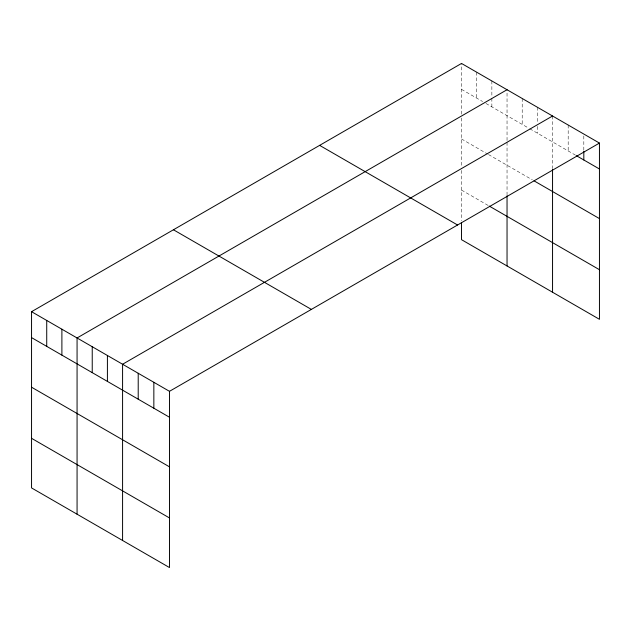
<?xml version="1.0" encoding="UTF-8"?>
<svg xmlns="http://www.w3.org/2000/svg" width="631" height="631" viewBox="0 0 631 631"><rect width="100%" height="100%" fill="white"/><g stroke="black" fill="none" stroke-linecap="round" stroke-linejoin="round"><path stroke-width="0.47" stroke-dasharray="3.15 2.37" d="M461.521 114.164L461.521 63.447M507.04 140.445L507.04 89.728M461.521 89.365L482.597 101.528M485.965 103.476L528.952 128.298M529.795 128.779L575.59 155.218M461.521 138.97L487.653 154.059M488.497 154.54L532.327 179.843M461.521 190.073L488.497 205.651M583.817 135.973L583.817 150.375M568.184 125.025L568.184 150.943M552.551 116.001L552.551 168.635M537.383 107.246L537.383 122.603M537.383 126.445L537.383 133.165M522.208 98.483L522.208 124.402M507.04 142.354L507.04 194.734M491.864 80.965L491.864 97.284M491.864 98.247L491.864 106.884M476.697 72.202L476.697 98.128M461.521 117.981L461.521 166.489M461.521 170.417L461.521 220.598"/><path stroke-width="0.95" d="M599.45 143.079L169.479 391.323L169.479 567.553L31.55 487.921L31.55 311.69L461.521 63.447L599.45 143.079L599.45 319.31L461.521 239.677L461.521 222.506M507.04 89.728L77.069 337.964L77.069 514.202M552.551 116.001L122.58 364.245L122.58 540.483M576.411 155.699L599.45 168.998M534.007 180.821L599.45 218.602M489.34 206.132L599.45 269.705M319.633 145.367L457.562 224.999M173.438 229.771L311.367 309.403M31.55 311.69L169.479 391.323M31.55 337.609L169.479 417.241M31.55 387.213L169.479 466.845M31.55 438.316L169.479 517.948M583.817 151.33L583.817 159.974M552.551 169.589L552.551 292.24M507.04 195.713L507.04 265.959M153.846 382.291L153.846 408.218M138.213 373.268L138.213 399.186M107.412 355.49L107.412 381.408M92.236 346.727L92.236 372.645M61.893 329.208L61.893 355.127M46.726 320.445L46.726 346.364"/></g></svg>
